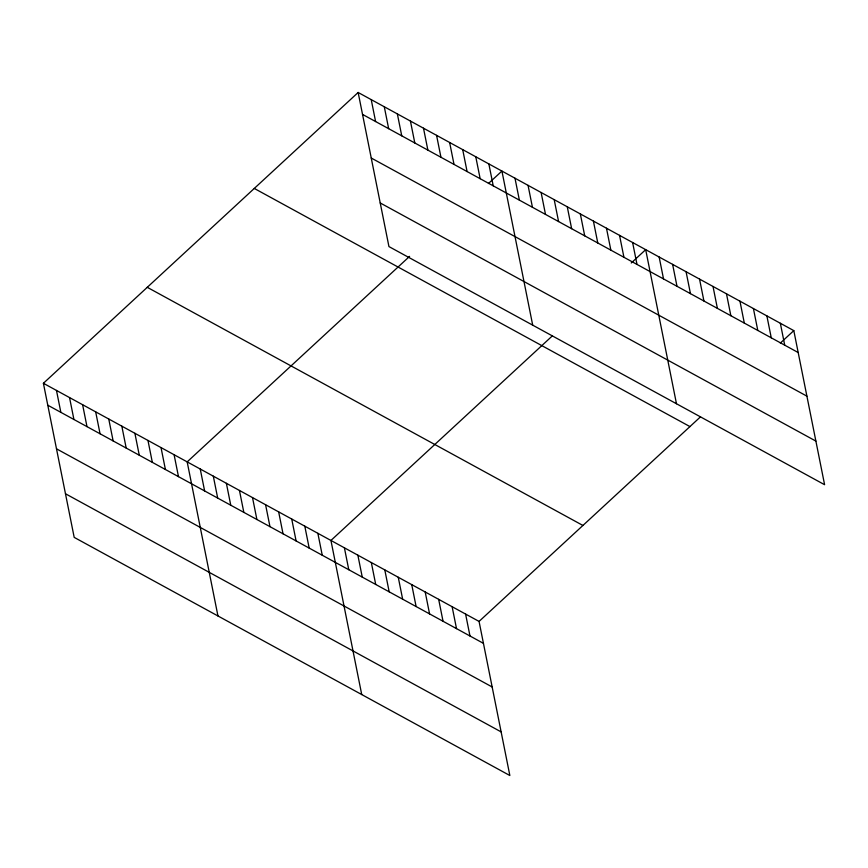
<?xml version="1.0" encoding="UTF-8"?>
<svg xmlns="http://www.w3.org/2000/svg" width="868" height="868" viewBox="0 0 868 868"><rect width="100%" height="100%" fill="white"/><g stroke="black" fill="none" stroke-linecap="round" stroke-linejoin="round"><path stroke-width="1.3" d="M43.4 383.287L479.06 621.423L509.852 775.525L74.192 537.379L43.4 383.287L358.148 92.475L793.808 330.621L824.6 484.713L388.94 246.577L358.148 92.475M409.587 256.375L187.173 461.874L217.955 615.965M488.456 183.506L501.921 171.061L532.702 325.164M552.395 335.84L330.936 540.46L361.728 694.552M631.253 262.982L645.683 249.658L676.476 403.75M479.06 621.423L700.519 416.814M780.343 343.066L793.808 330.621M362.531 114.402L798.191 352.538M371.244 158.019L806.904 396.155M380.227 202.96L815.887 441.096M254.281 188.443L689.941 426.589M147.267 287.319L582.927 525.466M47.783 405.204L483.443 643.351M56.496 448.821L492.156 686.968M65.48 493.762L501.14 731.898M780.343 323.265L784.726 345.182M766.878 315.898L771.261 337.815M753.413 308.541L757.797 330.458M739.948 301.174L744.321 323.102M726.483 293.818L730.856 315.735M713.019 286.462L717.391 308.379M699.543 279.095L703.926 301.012M686.078 271.738L690.461 293.655M672.613 264.371L676.997 286.299M659.148 257.015L663.532 278.932M632.609 242.508L636.993 264.425M619.546 235.369L623.929 257.286M606.472 228.219L610.855 250.136M593.408 221.08L597.781 242.997M580.334 213.929L584.717 235.846M567.271 206.79L571.643 228.707M554.196 199.64L558.58 221.568M541.122 192.501L545.505 214.418M528.059 185.351L532.431 207.278M514.984 178.211L519.368 200.128M488.847 163.922L493.23 185.839M475.772 156.782L480.156 178.699M462.709 149.632L467.082 171.549M449.635 142.493L454.018 164.41M436.571 135.343L440.944 157.26M423.497 128.204L427.881 150.121M410.423 121.053L414.806 142.981M397.36 113.914L401.743 135.831M384.285 106.764L388.669 128.692M371.222 99.625L375.594 121.542M465.595 614.067L469.979 635.984M452.13 606.71L456.514 628.627M438.666 599.343L443.038 621.26M425.201 591.987L429.573 613.904M411.736 584.62L416.108 606.537M398.26 577.263L402.644 599.18M384.795 569.896L389.179 591.824M371.33 562.54L375.714 584.457M357.866 555.184L362.249 577.101M344.401 547.816L348.784 569.734M317.862 533.31L322.245 555.238M304.798 526.171L309.182 548.088M291.724 519.021L296.107 540.948M278.661 511.881L283.033 533.798M265.586 504.742L269.97 526.659M252.512 497.592L256.895 519.509M239.449 490.453L243.832 512.37M226.374 483.302L230.758 505.219M213.311 476.163L217.684 498.08M200.237 469.013L204.62 490.93M174.099 454.724L178.482 476.651M161.025 447.584L165.408 469.501M147.961 440.434L152.334 462.362M134.887 433.295L139.271 455.212M121.824 426.155L126.196 448.072M108.75 419.005L113.133 440.922M95.675 411.866L100.059 433.783M82.612 404.716L86.984 426.633M69.538 397.577L73.921 419.494M56.474 390.426L60.847 412.343"/></g></svg>
